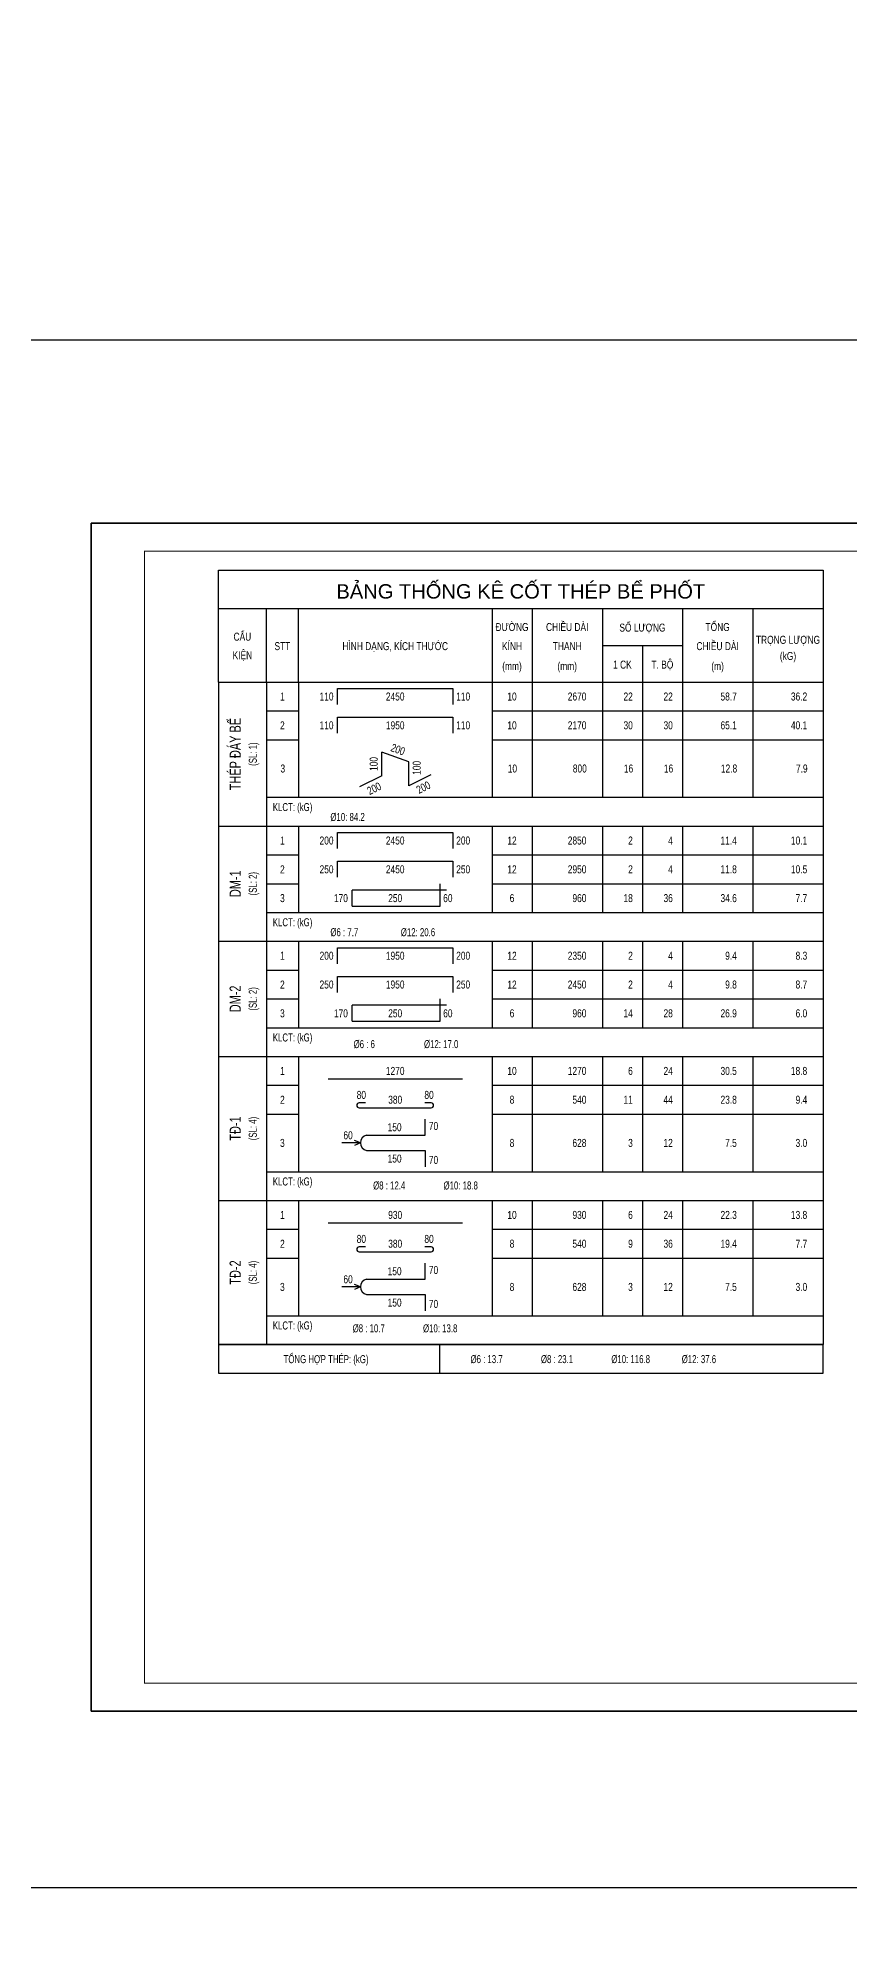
# Model space of a CAD drawing. Extents: x -2098986 to 943, y -1296280 to 73591.
# Drawn here: x -1367129 to -1346840, y -1091974 to -1044235 of the extents above; entities that cross this region are included whole.
import ezdxf
from ezdxf.enums import TextEntityAlignment as Align

# ---------------------------------------------------------------- set-up
doc = ezdxf.new("R2010")
doc.units = 0
doc.header["$LTSCALE"] = 150
doc.layers.get('Defpoints').update_dxf_attribs({"lineweight": 18})
for name, color, linetype, lineweight in [('05.Text', 253, 'Continuous', 18), ('11.Khung bo', 32, 'Continuous', 50), ('12.Khung', 36, 'Continuous', 25), ('KCVN-THAY', 7, 'Continuous', 25), ('LS-THAY', 7, 'Continuous', 20)]:
    doc.layers.add(name, color=color, linetype=linetype, lineweight=lineweight)
for name, color, linetype in [('DIM', 1, 'Continuous'), ('STEEL', 4, 'Continuous'), ('TEXT_SLCK', 3, 'Continuous'), ('TEXT_TCK', 3, 'Continuous'), ('TEXT_THCT', 2, 'Continuous'), ('TEXT_TK', 2, 'Continuous'), ('THONGKE', 5, 'Continuous')]:
    doc.layers.add(name, color=color, linetype=linetype)
doc.layers.add('Tpl_Bound', color=1, linetype='Continuous', plot=False)
doc.styles.add('BIGTEXT', font='arial.ttf', dxfattribs={"width": 0.7})
doc.styles.add('SMTEXT', font='arial.ttf', dxfattribs={"width": 0.7})

# ---------------------------------------------------------------- blocks, each defined once
blk = doc.blocks.new('*U4')
at = {"layer": 'KCVN-THAY', "color": 140}
blk.add_lwpolyline([(214871.76, 86966.68), (215381.8, 86966.68), (215381.8, 86579.68), (214871.76, 86579.68)], close=True, dxfattribs=at)
blk = doc.blocks.new('100')
at = {"layer": '11.Khung bo', "const_width": 26.7}
blk.add_lwpolyline([(1860913, -945240), (1860913, -916940), (1896063, -916940), (1896063, -945240)], close=True, dxfattribs=at)
blk.add_lwpolyline([(1860913, -945240), (1860913, -916940), (1896063, -916940), (1896063, -945240)], close=True, dxfattribs=at)
blk.add_lwpolyline([(1860913, -945240), (1860913, -916940), (1896063, -916940), (1896063, -945240)], close=True, dxfattribs=at)
at = {"layer": '12.Khung'}
blk.add_lwpolyline([(1901579, -945940), (1901579, -916240), (1859580, -916240), (1859580, -945940)], close=True, dxfattribs=at)
blk.add_lwpolyline([(1901579, -945940), (1901579, -916240), (1859580, -916240), (1859580, -945940)], close=True, dxfattribs=at)
blk.add_lwpolyline([(1901579, -945940), (1901579, -916240), (1859580, -916240), (1859580, -945940)], close=True, dxfattribs=at)
blk = doc.blocks.new('TK_9')
at = {"layer": 'STEEL'}
for p, q in [((22.25, 7), (58.25, 7)), ((22.25, 2), (22.25, 7)), ((58.25, 7), (58.25, 2))]:
    blk.add_line(p, q, dxfattribs=at)
at = {"layer": 'TEXT_TK', "style": 'SMTEXT', "width": 0.75}
for tag, p in [('SH', (5, 4.5)), ('L2', (40.25, 4.5)), ('DK', (76.75, 4.5))]:
    blk.add_attdef(tag, text='', height=2.5, dxfattribs=at).set_placement(p, align=Align.MIDDLE)
for tag, p in [('L1', (20.98, 4.5)), ('DAI', (100, 4.5)), ('SL1', (114.5, 4.5)), ('SLA', (127, 4.5)), ('DT', (147, 4.5)), ('TL', (169, 4.5))]:
    blk.add_attdef(tag, text='', height=2.5, dxfattribs=at).set_placement(p, align=Align.MIDDLE_RIGHT)
blk.add_attdef('L3', text='', height=2.5, dxfattribs=at).set_placement((59.31, 4.5), align=Align.MIDDLE_LEFT)
blk = doc.blocks.new('TK_38')
at = {"layer": 'STEEL'}
for p, q in [((36.03, 6.71), (36.03, 14.13)), ((44.47, 11.05), (36.03, 14.13)), ((36.03, 6.71), (29.09, 3.29)), ((44.47, 3.63), (44.47, 11.05)), ((51.41, 7.05), (44.47, 3.63))]:
    blk.add_line(p, q, dxfattribs=at)
at = {"layer": 'TEXT_TK', "style": 'SMTEXT', "width": 0.75}
for tag, rotation, p in [('L3', 339.92925, (41.11, 14.94)), ('L2', 90, (33.53, 10.42)), ('L2', 90, (46.97, 9.19)), ('L1', 26.24985, (33.67, 2.76)), ('L1', 26.24985, (49.04, 3.1))]:
    blk.add_attdef(tag, text='', height=2.5, rotation=rotation, dxfattribs=at).set_placement(p, align=Align.MIDDLE)
for tag, p in [('SH', (5.12, 9)), ('DK', (76.87, 9))]:
    blk.add_attdef(tag, text='', height=2.5, dxfattribs=at).set_placement(p, align=Align.MIDDLE)
for tag, p in [('DAI', (100.12, 9)), ('SL1', (114.62, 9)), ('SLA', (127.12, 9)), ('DT', (147.12, 9)), ('TL', (169.12, 9))]:
    blk.add_attdef(tag, text='', height=2.5, dxfattribs=at).set_placement(p, align=Align.MIDDLE_RIGHT)
blk = doc.blocks.new('TK_14')
at = {"layer": 'STEEL'}
for p, q in [((56.25, 7), (26.75, 7)), ((26.75, 2), (26.75, 7)), ((54.25, 2), (54.25, 9)), ((26.75, 2), (54.25, 2))]:
    blk.add_line(p, q, dxfattribs=at)
at = {"layer": 'TEXT_TK', "style": 'SMTEXT', "width": 0.75}
for tag, p in [('SH', (5, 4.5)), ('L2', (40.25, 4.5)), ('DK', (76.75, 4.5))]:
    blk.add_attdef(tag, text='', height=2.5, dxfattribs=at).set_placement(p, align=Align.MIDDLE)
for tag, p in [('L1', (25.47, 4.5)), ('DAI', (100, 4.5)), ('SL1', (114.5, 4.5)), ('SLA', (127, 4.5)), ('DT', (147, 4.5)), ('TL', (169, 4.5))]:
    blk.add_attdef(tag, text='', height=2.5, dxfattribs=at).set_placement(p, align=Align.MIDDLE_RIGHT)
blk.add_attdef('M', text='', height=2.5, dxfattribs=at).set_placement((55.25, 4.5), align=Align.MIDDLE_LEFT)
blk = doc.blocks.new('TK_2')
at = {"layer": 'STEEL'}
blk.add_line((19.25, 2), (61.25, 2), dxfattribs=at)
at = {"layer": 'TEXT_TK', "style": 'SMTEXT', "width": 0.75}
for tag, p in [('SH', (5, 4.5)), ('L2', (40.25, 4.5)), ('DK', (76.75, 4.5))]:
    blk.add_attdef(tag, text='', height=2.5, dxfattribs=at).set_placement(p, align=Align.MIDDLE)
for tag, p in [('DAI', (100, 4.5)), ('SL1', (114.5, 4.5)), ('SLA', (127, 4.5)), ('DT', (147, 4.5)), ('TL', (169, 4.5))]:
    blk.add_attdef(tag, text='', height=2.5, dxfattribs=at).set_placement(p, align=Align.MIDDLE_RIGHT)
blk = doc.blocks.new('TK_4')
at = {"layer": 'STEEL'}
for p, q in [((31, 3.5), (29, 3.5)), ((29, 2), (51.5, 2)), ((51.5, 3.5), (49.5, 3.5))]:
    blk.add_line(p, q, dxfattribs=at)
for centre, start, end in [((29, 2.75), 90, 270), ((51.5, 2.75), 270, 90)]:
    blk.add_arc(centre, 0.75, start, end, dxfattribs=at)
at = {"layer": 'TEXT_TK', "style": 'SMTEXT', "width": 0.75}
for tag, p in [('M', (29.67, 6)), ('M', (50.83, 6)), ('SH', (5, 4.5)), ('L2', (40.25, 4.5)), ('DK', (76.75, 4.5))]:
    blk.add_attdef(tag, text='', height=2.5, dxfattribs=at).set_placement(p, align=Align.MIDDLE)
for tag, p in [('DAI', (100, 4.5)), ('SL1', (114.5, 4.5)), ('SLA', (127, 4.5)), ('DT', (147, 4.5)), ('TL', (169, 4.5))]:
    blk.add_attdef(tag, text='', height=2.5, dxfattribs=at).set_placement(p, align=Align.MIDDLE_RIGHT)
blk = doc.blocks.new('TK_41')
at = {"layer": 'DIM'}
for q in [(23.56, 9), (27.55, 9.76), (27.55, 8.24)]:
    blk.add_line((29.37, 9), q, dxfattribs=at)
at = {"layer": 'STEEL'}
for p, q in [((49.56, 11.4), (49.56, 16.46)), ((31.31, 11.4), (49.56, 11.4)), ((31.31, 6.6), (49.56, 6.6)), ((49.56, 6.6), (49.56, 1.54))]:
    blk.add_line(p, q, dxfattribs=at)
blk.add_arc((31.83, 9), 2.45, 102.13877, 257.86123, dxfattribs=at)
at = {"layer": 'TEXT_TK', "style": 'SMTEXT', "width": 0.75}
for tag, p in [('R', (25.52, 11.39)), ('L1', (40.06, 13.9)), ('SH', (5, 9)), ('DK', (76.75, 9)), ('L1', (40.06, 4.1))]:
    blk.add_attdef(tag, text='', height=2.5, dxfattribs=at).set_placement(p, align=Align.MIDDLE)
for p in [(50.77, 14.3), (50.77, 3.7)]:
    blk.add_attdef('L2', text='', height=2.5, dxfattribs=at).set_placement(p, align=Align.MIDDLE_LEFT)
for tag, p in [('DAI', (100, 9)), ('SL1', (114.5, 9)), ('SLA', (127, 9)), ('DT', (147, 9)), ('TL', (169, 9))]:
    blk.add_attdef(tag, text='', height=2.5, dxfattribs=at).set_placement(p, align=Align.MIDDLE_RIGHT)

msp = doc.modelspace()

# ---------------------------------------------------------------- linework, layer by layer
at = {"layer": 'LS-THAY', "color": 140}
for points in [[(-1855203.7, -1013074.3), (-1290965.3, -1013073.8), (-1290965.3, -1051773.8), (-1855203.7, -1051773.8)], [(-1855203.6, -1051773.5), (-1290965.2, -1051773), (-1290965, -1090473.8), (-1855203.4, -1090474.3)], [(-1855203.6, -1090474.3), (-1290965.2, -1090473.8), (-1290965, -1141478.4), (-1855203.4, -1141478.9)]]:
    msp.add_lwpolyline(points, close=True, dxfattribs=at)
at = {"layer": 'TEXT_TK'}
for p, q in [((-1362624.3, -1060332.1), (-1362624.3, -1057532.1)), ((-1362624.3, -1057532.1), (-1347504.3, -1057532.1)), ((-1347504.3, -1057532.1), (-1347504.3, -1060332.1)), ((-1362624.3, -1058492.1), (-1347504.3, -1058492.1)), ((-1361424.3, -1060332.1), (-1361424.3, -1058492.1)), ((-1360624.3, -1060332.1), (-1360624.3, -1058492.1)), ((-1355784.3, -1058492.1), (-1355784.3, -1060332.1)), ((-1354784.3, -1058492.1), (-1354784.3, -1060332.1)), ((-1353024.3, -1058492.1), (-1353024.3, -1060332.1)), ((-1351024.3, -1058492.1), (-1351024.3, -1060332.1)), ((-1349264.3, -1058492.1), (-1349264.3, -1060332.1)), ((-1353024.3, -1059417.2), (-1351024.3, -1059417.2)), ((-1352024.3, -1059417.2), (-1352024.3, -1060332.1)), ((-1362624.3, -1060332.1), (-1347504.3, -1060332.1)), ((-1362624.3, -1060332.1), (-1362624.3, -1076892.1)), ((-1361424.3, -1060332.1), (-1361424.3, -1076892.1)), ((-1360624.3, -1060332.1), (-1360624.3, -1063212.1)), ((-1355784.3, -1060332.1), (-1355784.3, -1063212.1)), ((-1354784.3, -1060332.1), (-1354784.3, -1063212.1)), ((-1353024.3, -1060332.1), (-1353024.3, -1063212.1)), ((-1352024.3, -1060332.1), (-1352024.3, -1063212.1)), ((-1351024.3, -1060332.1), (-1351024.3, -1063212.1)), ((-1349264.3, -1060332.1), (-1349264.3, -1063212.1)), ((-1347504.3, -1060332.1), (-1347504.3, -1076892.1)), ((-1362624.3, -1063932.1), (-1347504.3, -1063932.1)), ((-1360624.3, -1063932.1), (-1360624.3, -1066092.1)), ((-1355784.3, -1063932.1), (-1355784.3, -1066092.1)), ((-1354784.3, -1063932.1), (-1354784.3, -1066092.1)), ((-1353024.3, -1063932.1), (-1353024.3, -1066092.1)), ((-1352024.3, -1063932.1), (-1352024.3, -1066092.1)), ((-1351024.3, -1063932.1), (-1351024.3, -1066092.1)), ((-1349264.3, -1063932.1), (-1349264.3, -1066092.1)), ((-1362624.3, -1066812.1), (-1347504.3, -1066812.1)), ((-1360624.3, -1066812.1), (-1360624.3, -1068972.1)), ((-1355784.3, -1066812.1), (-1355784.3, -1068972.1)), ((-1354784.3, -1066812.1), (-1354784.3, -1068972.1)), ((-1353024.3, -1066812.1), (-1353024.3, -1068972.1)), ((-1352024.3, -1066812.1), (-1352024.3, -1068972.1)), ((-1351024.3, -1066812.1), (-1351024.3, -1068972.1)), ((-1349264.3, -1066812.1), (-1349264.3, -1068972.1)), ((-1362624.3, -1069692.1), (-1347504.3, -1069692.1)), ((-1360624.3, -1069692.1), (-1360624.3, -1072572.1)), ((-1355784.3, -1069692.1), (-1355784.3, -1072572.1)), ((-1354784.3, -1069692.1), (-1354784.3, -1072572.1)), ((-1353024.3, -1069692.1), (-1353024.3, -1072572.1)), ((-1352024.3, -1069692.1), (-1352024.3, -1072572.1)), ((-1351024.3, -1069692.1), (-1351024.3, -1072572.1)), ((-1349264.3, -1069692.1), (-1349264.3, -1072572.1)), ((-1362624.3, -1073292.1), (-1347504.3, -1073292.1)), ((-1360624.3, -1073292.1), (-1360624.3, -1076172.1)), ((-1355784.3, -1073292.1), (-1355784.3, -1076172.1)), ((-1354784.3, -1073292.1), (-1354784.3, -1076172.1)), ((-1353024.3, -1073292.1), (-1353024.3, -1076172.1)), ((-1352024.3, -1073292.1), (-1352024.3, -1076172.1)), ((-1351024.3, -1073292.1), (-1351024.3, -1076172.1)), ((-1349264.3, -1073292.1), (-1349264.3, -1076172.1)), ((-1362624.3, -1076892.1), (-1347504.3, -1076892.1)), ((-1357093.3, -1076892.1), (-1357093.3, -1077612.1))]:
    msp.add_line(p, q, dxfattribs=at)
msp.add_lwpolyline([(-1347504.3, -1076892.1), (-1362624.3, -1076892.1), (-1362624.3, -1077612.1), (-1347504.3, -1077612.1)], close=True, dxfattribs=at)
at = {"layer": 'THONGKE'}
for p, q in [((-1361424.3, -1061052.1), (-1360624.3, -1061052.1)), ((-1355784.3, -1061052.1), (-1347504.3, -1061052.1)), ((-1361424.3, -1061772.1), (-1360624.3, -1061772.1)), ((-1355784.3, -1061772.1), (-1347504.3, -1061772.1)), ((-1361424.3, -1063212.1), (-1347504.3, -1063212.1)), ((-1361424.3, -1064652.1), (-1360624.3, -1064652.1)), ((-1355784.3, -1064652.1), (-1347504.3, -1064652.1)), ((-1361424.3, -1065372.1), (-1360624.3, -1065372.1)), ((-1355784.3, -1065372.1), (-1347504.3, -1065372.1)), ((-1361424.3, -1066092.1), (-1347504.3, -1066092.1)), ((-1361424.3, -1067532.1), (-1360624.3, -1067532.1)), ((-1355784.3, -1067532.1), (-1347504.3, -1067532.1)), ((-1361424.3, -1068252.1), (-1360624.3, -1068252.1)), ((-1355784.3, -1068252.1), (-1347504.3, -1068252.1)), ((-1361424.3, -1068972.1), (-1347504.3, -1068972.1)), ((-1361424.3, -1070412.1), (-1360624.3, -1070412.1)), ((-1355784.3, -1070412.1), (-1347504.3, -1070412.1)), ((-1361424.3, -1071132.1), (-1360624.3, -1071132.1)), ((-1355784.3, -1071132.1), (-1347504.3, -1071132.1)), ((-1361424.3, -1072572.1), (-1347504.3, -1072572.1)), ((-1361424.3, -1074012.1), (-1360624.3, -1074012.1)), ((-1355784.3, -1074012.1), (-1347504.3, -1074012.1)), ((-1361424.3, -1074732.1), (-1360624.3, -1074732.1)), ((-1355784.3, -1074732.1), (-1347504.3, -1074732.1)), ((-1361424.3, -1076172.1), (-1347504.3, -1076172.1))]:
    msp.add_line(p, q, dxfattribs=at)
at = {"layer": 'Tpl_Bound', "color": 1}
msp.add_lwpolyline([(-1365804.1, -1086055.5), (-1365804.1, -1056355.5), (-1323804.1, -1056355.5), (-1323804.1, -1086055.5)], close=True, dxfattribs=at)

# ---------------------------------------------------------------- block references
at = {"layer": '05.Text', "xscale": 1.000009185772931, "yscale": 1.000009185772931, "zscale": 1.000009185772931}
msp.add_blockref('100', (-3225400.9, -140107), dxfattribs=at)
at = {"layer": 'Defpoints', "xscale": 100, "yscale": 100, "zscale": 100}
msp.add_blockref('*U4', (-22857314.8, -9748442.8), dxfattribs=at)
at = {"layer": 'TEXT_TK', "xscale": 80, "yscale": 80, "zscale": 80}
for name, p, values in [('TK_9', (-1361424.3, -1061052.1), {'SH': '1', 'L1': '110', 'L2': '2450', 'L3': '110', 'DK': '10', 'DAI': '2670', 'SL1': '22', 'SLA': '22', 'DT': '58.7', 'TL': '36.2'}), ('TK_9', (-1361424.3, -1061772.1), {'SH': '2', 'L1': '110', 'L2': '1950', 'L3': '110', 'DK': '10', 'DAI': '2170', 'SL1': '30', 'SLA': '30', 'DT': '65.1', 'TL': '40.1'}), ('TK_9', (-1361424.3, -1064652.1), {'SH': '1', 'L1': '200', 'L2': '2450', 'L3': '200', 'DK': '12', 'DAI': '2850', 'SL1': '2', 'SLA': '4', 'DT': '11.4', 'TL': '10.1'}), ('TK_9', (-1361424.3, -1065372.1), {'SH': '2', 'L1': '250', 'L2': '2450', 'L3': '250', 'DK': '12', 'DAI': '2950', 'SL1': '2', 'SLA': '4', 'DT': '11.8', 'TL': '10.5'}), ('TK_14', (-1361424.3, -1066092.1), {'SH': '3', 'L1': '170', 'L2': '250', 'M': '60', 'DK': '6', 'DAI': '960', 'SL1': '18', 'SLA': '36', 'DT': '34.6', 'TL': '7.7'}), ('TK_9', (-1361424.3, -1067532.1), {'SH': '1', 'L1': '200', 'L2': '1950', 'L3': '200', 'DK': '12', 'DAI': '2350', 'SL1': '2', 'SLA': '4', 'DT': '9.4', 'TL': '8.3'}), ('TK_9', (-1361424.3, -1068252.1), {'SH': '2', 'L1': '250', 'L2': '1950', 'L3': '250', 'DK': '12', 'DAI': '2450', 'SL1': '2', 'SLA': '4', 'DT': '9.8', 'TL': '8.7'}), ('TK_14', (-1361424.3, -1068972.1), {'SH': '3', 'L1': '170', 'L2': '250', 'M': '60', 'DK': '6', 'DAI': '960', 'SL1': '14', 'SLA': '28', 'DT': '26.9', 'TL': '6.0'}), ('TK_2', (-1361424.3, -1070412.1), {'L2': '1270', 'TL': '18.8', 'DT': '30.5', 'SLA': '24', 'SL1': '6', 'DAI': '1270', 'DK': '10', 'SH': '1'}), ('TK_2', (-1361424.3, -1074012.1), {'L2': '930', 'TL': '13.8', 'DT': '22.3', 'SLA': '24', 'SL1': '6', 'DAI': '930', 'DK': '10', 'SH': '1'})]:
    msp.add_blockref(name, p, dxfattribs=at).add_auto_attribs(values)
at = {"layer": 'TEXT_TK'}
ref = msp.add_blockref('TK_38', (-1361424.3, -1063212.1), dxfattribs=dict(at, xscale=80, yscale=80, zscale=80))
ref.add_attrib('SH', '3', dxfattribs={"height": 200, "style": 'SMTEXT', "width": 0.75}).set_placement((-1361014.4, -1062492.1), align=Align.MIDDLE)
ref.add_attrib('L1', '200', dxfattribs={"height": 200, "rotation": 26.24985, "style": 'SMTEXT', "width": 0.75}).set_placement((-1358730.8, -1062991.1), align=Align.MIDDLE)
ref.add_attrib('L1', '200', dxfattribs={"height": 200, "rotation": 26.24985, "style": 'SMTEXT', "width": 0.75}).set_placement((-1357500.9, -1062964), align=Align.MIDDLE)
ref.add_attrib('L2', '100', dxfattribs={"height": 200, "rotation": 90, "style": 'SMTEXT', "width": 0.75}).set_placement((-1357666.8, -1062476.5), align=Align.MIDDLE)
ref.add_attrib('L2', '100', dxfattribs={"height": 200, "rotation": 90, "style": 'SMTEXT', "width": 0.75}).set_placement((-1358741.8, -1062378.2), align=Align.MIDDLE)
ref.add_attrib('DK', '10', dxfattribs={"height": 200, "style": 'SMTEXT', "width": 0.75}).set_placement((-1355274.4, -1062492.1), align=Align.MIDDLE)
ref.add_attrib('DAI', '800', dxfattribs={"height": 200, "style": 'SMTEXT', "width": 0.75}).set_placement((-1353414.4, -1062492), align=Align.MIDDLE_RIGHT)
ref.add_attrib('SL1', '16', dxfattribs={"height": 200, "style": 'SMTEXT', "width": 0.75}).set_placement((-1352254.4, -1062492), align=Align.MIDDLE_RIGHT)
ref.add_attrib('SLA', '16', dxfattribs={"height": 200, "style": 'SMTEXT', "width": 0.75}).set_placement((-1351254.4, -1062492), align=Align.MIDDLE_RIGHT)
ref.add_attrib('DT', '12.8', dxfattribs={"height": 200, "style": 'SMTEXT', "width": 0.75}).set_placement((-1349654.4, -1062492), align=Align.MIDDLE_RIGHT)
ref.add_attrib('TL', '7.9', dxfattribs={"height": 200, "style": 'SMTEXT', "width": 0.75}).set_placement((-1347894.4, -1062492), align=Align.MIDDLE_RIGHT)
ref.add_attrib('L3', '200', dxfattribs={"height": 200, "rotation": 339.92925, "style": 'SMTEXT', "width": 0.75}).set_placement((-1358135.7, -1062016.9), align=Align.MIDDLE)
ref = msp.add_blockref('TK_4', (-1361424.3, -1071132.1), dxfattribs=dict(at, xscale=80, yscale=80, zscale=80))
ref.add_attrib('SH', '2', dxfattribs={"height": 200, "style": 'SMTEXT', "width": 0.75}).set_placement((-1361024.4, -1070772.1), align=Align.MIDDLE)
ref.add_attrib('M', '80', dxfattribs={"height": 200, "style": 'SMTEXT', "width": 0.75}).set_placement((-1359050.3, -1070652), align=Align.MIDDLE)
ref.add_attrib('M', '80', dxfattribs={"height": 200, "style": 'SMTEXT', "width": 0.75}).set_placement((-1357358.3, -1070652), align=Align.MIDDLE)
ref.add_attrib('L2', '380', dxfattribs={"height": 200, "style": 'SMTEXT', "width": 0.75}).set_placement((-1358204.3, -1070772), align=Align.MIDDLE)
ref.add_attrib('DK', '8', dxfattribs={"height": 200, "style": 'SMTEXT', "width": 0.75}).set_placement((-1355284.3, -1070772.1), align=Align.MIDDLE)
ref.add_attrib('SL1', '11', dxfattribs={"height": 200, "style": 'SMTEXT', "width": 0.75}).set_placement((-1352264.3, -1070772), align=Align.MIDDLE_RIGHT)
ref.add_attrib('DAI', '540', dxfattribs={"height": 200, "style": 'SMTEXT', "width": 0.75}).set_placement((-1353424.3, -1070772), align=Align.MIDDLE_RIGHT)
ref.add_attrib('DT', '23.8', dxfattribs={"height": 200, "style": 'SMTEXT', "width": 0.75}).set_placement((-1349664.3, -1070772), align=Align.MIDDLE_RIGHT)
ref.add_attrib('SLA', '44', dxfattribs={"height": 200, "style": 'SMTEXT', "width": 0.75}).set_placement((-1351264.3, -1070772), align=Align.MIDDLE_RIGHT)
ref.add_attrib('TL', '9.4', dxfattribs={"height": 200, "style": 'SMTEXT', "width": 0.75}).set_placement((-1347904.3, -1070772), align=Align.MIDDLE_RIGHT)
ref = msp.add_blockref('TK_41', (-1361424.3, -1072572.1), dxfattribs=dict(at, xscale=80, yscale=80, zscale=80))
ref.add_attrib('SH', '3', dxfattribs={"height": 200, "style": 'SMTEXT', "width": 0.75}).set_placement((-1361024.6, -1071852.1), align=Align.MIDDLE)
ref.add_attrib('L1', '150', dxfattribs={"height": 200, "style": 'SMTEXT', "width": 0.75}).set_placement((-1358219.2, -1071460.1), align=Align.MIDDLE)
ref.add_attrib('L2', '70', dxfattribs={"height": 200, "style": 'SMTEXT', "width": 0.75}).set_placement((-1357362.8, -1071427.9), align=Align.MIDDLE_LEFT)
ref.add_attrib('R', '60', dxfattribs={"height": 200, "style": 'SMTEXT', "width": 0.75}).set_placement((-1359382.5, -1071660.9), align=Align.MIDDLE)
ref.add_attrib('L1', '150', dxfattribs={"height": 200, "style": 'SMTEXT', "width": 0.75}).set_placement((-1358219.2, -1072244.1), align=Align.MIDDLE)
ref.add_attrib('L2', '70', dxfattribs={"height": 200, "style": 'SMTEXT', "width": 0.75}).set_placement((-1357362.8, -1072276.3), align=Align.MIDDLE_LEFT)
ref.add_attrib('DK', '8', dxfattribs={"height": 200, "style": 'SMTEXT', "width": 0.75}).set_placement((-1355284.6, -1071852.1), align=Align.MIDDLE)
ref.add_attrib('DAI', '628', dxfattribs={"height": 200, "style": 'SMTEXT', "width": 0.75}).set_placement((-1353424.6, -1071852), align=Align.MIDDLE_RIGHT)
ref.add_attrib('SL1', '3', dxfattribs={"height": 200, "style": 'SMTEXT', "width": 0.75}).set_placement((-1352264.6, -1071852), align=Align.MIDDLE_RIGHT)
ref.add_attrib('SLA', '12', dxfattribs={"height": 200, "style": 'SMTEXT', "width": 0.75}).set_placement((-1351264.6, -1071852), align=Align.MIDDLE_RIGHT)
ref.add_attrib('DT', '7.5', dxfattribs={"height": 200, "style": 'SMTEXT', "width": 0.75}).set_placement((-1349664.6, -1071852), align=Align.MIDDLE_RIGHT)
ref.add_attrib('TL', '3.0', dxfattribs={"height": 200, "style": 'SMTEXT', "width": 0.75}).set_placement((-1347904.6, -1071852), align=Align.MIDDLE_RIGHT)
ref = msp.add_blockref('TK_4', (-1361424.3, -1074732.1), dxfattribs=dict(at, xscale=80, yscale=80, zscale=80))
ref.add_attrib('SH', '2', dxfattribs={"height": 200, "style": 'SMTEXT', "width": 0.75}).set_placement((-1361024.4, -1074372.1), align=Align.MIDDLE)
ref.add_attrib('M', '80', dxfattribs={"height": 200, "style": 'SMTEXT', "width": 0.75}).set_placement((-1359050.3, -1074252), align=Align.MIDDLE)
ref.add_attrib('M', '80', dxfattribs={"height": 200, "style": 'SMTEXT', "width": 0.75}).set_placement((-1357358.3, -1074252), align=Align.MIDDLE)
ref.add_attrib('L2', '380', dxfattribs={"height": 200, "style": 'SMTEXT', "width": 0.75}).set_placement((-1358204.3, -1074372), align=Align.MIDDLE)
ref.add_attrib('DK', '8', dxfattribs={"height": 200, "style": 'SMTEXT', "width": 0.75}).set_placement((-1355284.3, -1074372.1), align=Align.MIDDLE)
ref.add_attrib('SL1', '9', dxfattribs={"height": 200, "style": 'SMTEXT', "width": 0.75}).set_placement((-1352264.3, -1074372), align=Align.MIDDLE_RIGHT)
ref.add_attrib('DAI', '540', dxfattribs={"height": 200, "style": 'SMTEXT', "width": 0.75}).set_placement((-1353424.3, -1074372), align=Align.MIDDLE_RIGHT)
ref.add_attrib('DT', '19.4', dxfattribs={"height": 200, "style": 'SMTEXT', "width": 0.75}).set_placement((-1349664.3, -1074372), align=Align.MIDDLE_RIGHT)
ref.add_attrib('SLA', '36', dxfattribs={"height": 200, "style": 'SMTEXT', "width": 0.75}).set_placement((-1351264.3, -1074372), align=Align.MIDDLE_RIGHT)
ref.add_attrib('TL', '7.7', dxfattribs={"height": 200, "style": 'SMTEXT', "width": 0.75}).set_placement((-1347904.3, -1074372), align=Align.MIDDLE_RIGHT)
ref = msp.add_blockref('TK_41', (-1361424.3, -1076172.1), dxfattribs=dict(at, xscale=80, yscale=80, zscale=80))
ref.add_attrib('SH', '3', dxfattribs={"height": 200, "style": 'SMTEXT', "width": 0.75}).set_placement((-1361024.6, -1075452.1), align=Align.MIDDLE)
ref.add_attrib('L1', '150', dxfattribs={"height": 200, "style": 'SMTEXT', "width": 0.75}).set_placement((-1358219.2, -1075060.1), align=Align.MIDDLE)
ref.add_attrib('L2', '70', dxfattribs={"height": 200, "style": 'SMTEXT', "width": 0.75}).set_placement((-1357362.8, -1075027.9), align=Align.MIDDLE_LEFT)
ref.add_attrib('R', '60', dxfattribs={"height": 200, "style": 'SMTEXT', "width": 0.75}).set_placement((-1359382.5, -1075260.9), align=Align.MIDDLE)
ref.add_attrib('L1', '150', dxfattribs={"height": 200, "style": 'SMTEXT', "width": 0.75}).set_placement((-1358219.2, -1075844.1), align=Align.MIDDLE)
ref.add_attrib('L2', '70', dxfattribs={"height": 200, "style": 'SMTEXT', "width": 0.75}).set_placement((-1357362.8, -1075876.3), align=Align.MIDDLE_LEFT)
ref.add_attrib('DK', '8', dxfattribs={"height": 200, "style": 'SMTEXT', "width": 0.75}).set_placement((-1355284.6, -1075452.1), align=Align.MIDDLE)
ref.add_attrib('DAI', '628', dxfattribs={"height": 200, "style": 'SMTEXT', "width": 0.75}).set_placement((-1353424.6, -1075452), align=Align.MIDDLE_RIGHT)
ref.add_attrib('SL1', '3', dxfattribs={"height": 200, "style": 'SMTEXT', "width": 0.75}).set_placement((-1352264.6, -1075452), align=Align.MIDDLE_RIGHT)
ref.add_attrib('SLA', '12', dxfattribs={"height": 200, "style": 'SMTEXT', "width": 0.75}).set_placement((-1351264.6, -1075452), align=Align.MIDDLE_RIGHT)
ref.add_attrib('DT', '7.5', dxfattribs={"height": 200, "style": 'SMTEXT', "width": 0.75}).set_placement((-1349664.6, -1075452), align=Align.MIDDLE_RIGHT)
ref.add_attrib('TL', '3.0', dxfattribs={"height": 200, "style": 'SMTEXT', "width": 0.75}).set_placement((-1347904.6, -1075452), align=Align.MIDDLE_RIGHT)

# ---------------------------------------------------------------- texts
at = {"layer": 'TEXT_SLCK', "style": 'SMTEXT', "width": 0.7}
for s, p in [('(SL: 1)', (-1361664.3, -1062132.1)), ('(SL: 2)', (-1361664.3, -1065372.1)), ('(SL: 2)', (-1361664.3, -1068252.1)), ('(SL: 4)', (-1361664.3, -1071492.1)), ('(SL: 4)', (-1361664.3, -1075092.1))]:
    msp.add_text(s, height=200, rotation=90, dxfattribs=at).set_placement(p, align=Align.CENTER)
at = {"layer": 'TEXT_TCK', "style": 'SMTEXT', "width": 0.7}
for s, p in [('THÉP ÐÁY BỂ', (-1362064.3, -1062132.1)), ('DM-1', (-1362064.3, -1065372.1)), ('DM-2', (-1362064.3, -1068252.1)), ('TÐ-1', (-1362064.3, -1071492.1)), ('TÐ-2', (-1362064.3, -1075092.1))]:
    msp.add_text(s, height=280, rotation=90, dxfattribs=at).set_placement(p, align=Align.CENTER)
at = {"layer": 'TEXT_THCT', "style": 'SMTEXT', "width": 0.7}
for s, p in [('KLCT: (kG)', (-1361264.3, -1063556.1)), ('%%c10: 84.2', (-1359824.3, -1063804.1)), ('KLCT: (kG)', (-1361264.3, -1066436.1)), ('%%c6 : 7.7', (-1359824.3, -1066684.1)), ('%%c12: 20.6', (-1358064.3, -1066684.1)), ('KLCT: (kG)', (-1361264.3, -1069316.1)), ('%%c6 : 6', (-1359244.6, -1069482.2)), ('%%c12: 17.0', (-1357484.6, -1069482.2)), ('KLCT: (kG)', (-1361264.3, -1072916.1)), ('%%c8 : 12.4', (-1358756.6, -1073016.2)), ('%%c10: 18.8', (-1356996.6, -1073016.2)), ('KLCT: (kG)', (-1361264.3, -1076516.1)), ('%%c8 : 10.7', (-1359268.6, -1076587.2)), ('%%c10: 13.8', (-1357508.6, -1076587.2)), ('TỔNG HỢP THÉP: (kG)', (-1360994.9, -1077358.1)), ('%%c6 : 13.7', (-1356321.5, -1077357)), ('%%c8 : 23.1', (-1354561.5, -1077357)), ('%%c10: 116.8', (-1352801.5, -1077357)), ('%%c12: 37.6', (-1351041.5, -1077357))]:
    msp.add_text(s, height=200, dxfattribs=at).set_placement(p)
at = {"layer": 'TEXT_TK', "color": 4, "style": 'BIGTEXT'}
msp.add_text('BẢNG THỐNG KÊ CỐT THÉP BỂ PHỐT', height=360, dxfattribs=at).set_placement((-1355064.3, -1058012.1), align=Align.MIDDLE)
at = {"layer": 'TEXT_TK', "style": 'SMTEXT', "width": 0.75}
for s, p in [('ĐƯỜNG', (-1355284.3, -1059055.2)), ('CHIỀU DÀI', (-1353904.3, -1059055.2)), ('SỐ LƯỢNG', (-1352024.3, -1059070)), ('TỔNG', (-1350144.3, -1059055.2)), ('CẤU', (-1362024.3, -1059296.8)), ('STT', (-1361024.3, -1059532.6)), ('HÌNH DẠNG, KÍCH THƯỚC', (-1358204.3, -1059532.6)), ('KÍNH', (-1355284.3, -1059532.6)), ('THANH', (-1353904.3, -1059532.6)), ('CHIỀU DÀI', (-1350144.3, -1059532.6)), ('TRỌNG LƯỢNG', (-1348384.3, -1059374.6)), ('KIỆN', (-1362024.3, -1059758.9)), ('1 CK', (-1352524.3, -1059995.1)), ('T. BỘ', (-1351524.3, -1059995.1)), ('(kG)', (-1348384.3, -1059778.4)), ('(mm)', (-1355284.3, -1060031.6)), ('(mm)', (-1353904.3, -1060031.6)), ('(m)', (-1350144.3, -1060031.6))]:
    msp.add_text(s, height=200, dxfattribs=at).set_placement(p, align=Align.CENTER)

doc.saveas('drawing.dxf')
